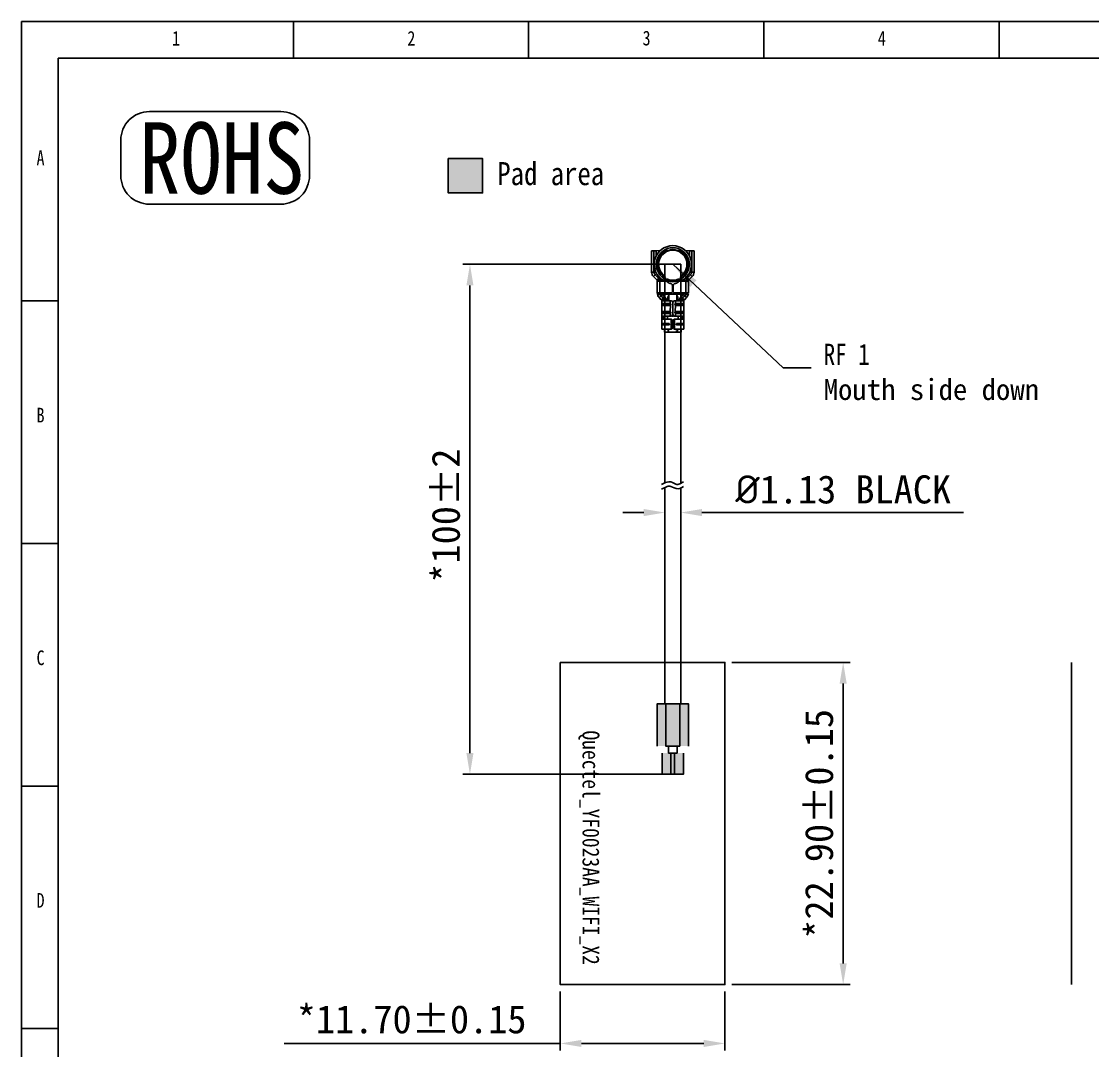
# Model space of a CAD drawing. Header units: millimetres. Extents: x 640 to 795, y 13 to 123.
# Drawn here: x 639.9 to 716.1, y 49.9 to 123 of the extents above; entities that cross this region are included whole.
import ezdxf

# ---------------------------------------------------------------- set-up
doc = ezdxf.new("R2010")
doc.units = ezdxf.units.MM
doc.header["$LTSCALE"] = 16.335
doc.header["$PDMODE"] = 3
doc.header["$PDSIZE"] = 8
doc.layers.get('0').update_dxf_attribs({"linetype": 'CONTINUOUS'})
doc.layers.get('Defpoints').update_dxf_attribs({"linetype": 'CONTINUOUS'})
for name, color, linetype in [('03 标注', 3, 'CONTINUOUS'), ('07 图框', 15, 'CONTINUOUS'), ('BottomLayer', 7, 'CONTINUOUS')]:
    doc.layers.add(name, color=color, linetype=linetype)
doc.styles.add('ST1', font='', dxfattribs={"width": 0.8})
doc.styles.get("Standard").update_dxf_attribs({"font": 'txt', "width": 0.85})
doc.styles.add('宋体', font='')
doc.styles.get('ST1').set_extended_font_data('SimSun')
doc.styles.get('宋体').set_extended_font_data('SimSun')
doc.dimstyles.new('DIMSTYLE_6', dxfattribs={"dimtxt": 2, "dimasz": 1.5, "dimexe": 0.5, "dimexo": 0.5, "dimtad": 1, "dimzin": 0, "dimdsep": 46, "dimtxsty": '宋体', "dimblk": '_FILLED', "dimcen": 0.09, "dimadec": 0, "dimazin": 0, "dimtp": 0.08, "dimtm": 0.08, "dimtfac": 1, "dimtofl": 0, "dimtmove": 0, "dimatfit": 3, "dimldrblk": '_FILLED', "dimfxl": 0, "dimtolj": 1, "dimtzin": 0, "dimarcsym": 0})
doc.dimstyles.new('ST-1', dxfattribs={"dimtxt": 2.5, "dimasz": 2, "dimexe": 1, "dimexo": 0.5, "dimgap": 1, "dimtad": 1, "dimzin": 1, "dimdsep": 46, "dimtxsty": 'ST1', "dimcen": 0.1, "dimclrd": 256, "dimclre": 256, "dimclrt": 256, "dimadec": 0, "dimazin": 0, "dimtp": 0.1, "dimtm": 0.1, "dimtfac": 1, "dimtmove": 0, "dimatfit": 3, "dimfxl": 0, "dimtolj": 1, "dimlwd": -1, "dimlwe": -1, "dimarcsym": 0})

# ---------------------------------------------------------------- blocks, each defined once
blk = doc.blocks.new('_FILLED')
at = {"color": 0, "linetype": 'ByBlock'}
blk.add_solid([(0, 0), (-1, 0.167), (-1, -0.167)], dxfattribs=at)
blk = doc.blocks.new('*D18')
at = {"color": 0, "lineweight": -2}
for p, q in [((678.224, 54.064), (678.224, 49.882)), ((689.924, 54.064), (689.924, 49.882)), ((678.224, 50.382), (658.592, 50.382)), ((688.424, 50.382), (679.724, 50.382))]:
    blk.add_line(p, q, dxfattribs=at)
at = {"layer": 'Defpoints', "color": 0}
for p in [(678.224, 54.564), (689.924, 54.564), (678.224, 50.382)]:
    blk.add_point(p, dxfattribs=at)
at = {"color": 0, "lineweight": -2, "xscale": 1.5, "yscale": 1.5, "zscale": 1.5, "rotation": 180}
blk.add_blockref('_FILLED', (678.224, 50.382), dxfattribs=at)
at = {"color": 0, "lineweight": -2, "xscale": 1.5, "yscale": 1.5, "zscale": 1.5}
blk.add_blockref('_FILLED', (689.924, 50.382), dxfattribs=at)
at = {"color": 0, "insert": (667.658, 52.085), "char_height": 2, "attachment_point": 5, "style": '宋体'}
blk.add_mtext('\\A1;*11.70±0.15', dxfattribs=at)
blk = doc.blocks.new('*D19')
at = {"color": 0, "lineweight": -2}
for p, q in [((690.424, 77.464), (698.833, 77.464)), ((698.333, 75.964), (698.333, 56.064)), ((690.424, 54.564), (698.833, 54.564))]:
    blk.add_line(p, q, dxfattribs=at)
at = {"layer": 'Defpoints', "color": 0}
for p in [(689.924, 77.464), (689.924, 54.564), (698.333, 54.564)]:
    blk.add_point(p, dxfattribs=at)
at = {"color": 0, "lineweight": -2, "xscale": 1.5, "yscale": 1.5, "zscale": 1.5}
for p, rotation in [((698.333, 77.464), 90), ((698.333, 54.564), 270)]:
    blk.add_blockref('_FILLED', p, dxfattribs=dict(at, rotation=rotation))
at = {"color": 0, "insert": (696.63, 65.988), "char_height": 2, "attachment_point": 5, "rotation": 90, "style": '宋体'}
blk.add_mtext('\\A1;*22.90±0.15', dxfattribs=at)
blk = doc.blocks.new('*D16')
at = {"color": 0, "lineweight": -2}
for p, q in [((685.724, 105.761), (671.302, 105.761)), ((671.802, 71.014), (671.802, 104.261)), ((685.724, 69.514), (671.302, 69.514))]:
    blk.add_line(p, q, dxfattribs=at)
at = {"layer": 'Defpoints', "color": 0}
for p in [(671.802, 105.761), (686.224, 105.761), (686.224, 69.514)]:
    blk.add_point(p, dxfattribs=at)
at = {"color": 0, "lineweight": -2, "xscale": 1.5, "yscale": 1.5, "zscale": 1.5}
for p, rotation in [((671.802, 105.761), 90), ((671.802, 69.514), 270)]:
    blk.add_blockref('_FILLED', p, dxfattribs=dict(at, rotation=rotation))
at = {"color": 0, "insert": (670.099, 87.897), "char_height": 2, "attachment_point": 5, "rotation": 90, "style": '宋体'}
blk.add_mtext('\\A1;*100%%P2', dxfattribs=at)
blk = doc.blocks.new('*D17')
at = {"color": 0, "lineweight": -2}
for p, q in [((685.659, 85.882), (685.659, 88.616)), ((686.789, 85.882), (686.789, 88.616)), ((684.159, 88.116), (682.659, 88.116)), ((688.289, 88.116), (706.885, 88.116))]:
    blk.add_line(p, q, dxfattribs=at)
at = {"layer": 'Defpoints', "color": 0}
for p in [(686.789, 88.116), (685.659, 85.382), (686.789, 85.382)]:
    blk.add_point(p, dxfattribs=at)
at = {"color": 0, "lineweight": -2, "xscale": 1.5, "yscale": 1.5, "zscale": 1.5}
blk.add_blockref('_FILLED', (685.659, 88.116), dxfattribs=at)
at = {"color": 0, "lineweight": -2, "xscale": 1.5, "yscale": 1.5, "zscale": 1.5, "rotation": 180}
blk.add_blockref('_FILLED', (686.789, 88.116), dxfattribs=at)
at = {"color": 0, "insert": (698.337, 89.747), "char_height": 2, "attachment_point": 5, "style": '宋体'}
blk.add_mtext('\\A1;{\\fISOCPEUR|b0|i0|c0|p34;%%C}1.13 BLACK', dxfattribs=at)

msp = doc.modelspace()

# ---------------------------------------------------------------- hatches: boundary and pattern name
h = msp.add_hatch(color=2)
h.paths.add_polyline_path([(685.104, 71.514), (687.344, 71.514), (687.344, 74.514), (685.104, 74.514)])
h.paths.add_polyline_path([(686.974, 69.514), (686.974, 71.014), (685.474, 71.014), (685.474, 69.514)])
at = {"layer": 'BottomLayer'}
h = msp.add_hatch(color=2, dxfattribs=at)
h.dxf.hatch_style = 1
h.paths.add_polyline_path([(672.702, 113.272), (670.263, 113.272), (670.263, 110.833), (672.702, 110.833)])

# ---------------------------------------------------------------- linework, layer by layer
at = {"linetype": 'Continuous'}
for p, q in [((684.712, 106.718), (685.029, 106.718)), ((684.712, 106.718), (684.712, 105.21)), ((684.885, 105.21), (684.885, 106.718)), ((685.309, 106.731), (685.029, 106.722)), ((685.029, 106.369), (685.029, 106.722)), ((687.42, 106.722), (687.125, 106.731)), ((687.42, 106.722), (687.42, 106.379)), ((687.42, 106.718), (687.736, 106.718)), ((687.564, 105.21), (687.564, 106.718)), ((687.736, 105.21), (687.736, 106.718)), ((685.029, 105.21), (684.712, 105.21)), ((684.847, 104.885), (685.071, 105.109)), ((687.377, 105.109), (687.601, 104.885)), ((687.736, 105.21), (687.42, 105.21)), ((685.082, 104.65), (684.847, 104.885)), ((684.969, 105.007), (685.204, 104.772)), ((685.082, 104.65), (685.272, 104.84)), ((685.116, 103.727), (685.116, 104.684)), ((685.116, 104.684), (685.264, 104.684)), ((685.116, 104.569), (685.692, 104.569)), ((685.303, 103.727), (685.303, 104.569)), ((685.388, 104.561), (685.388, 104.718)), ((685.388, 104.6), (685.561, 104.6)), ((685.561, 104.6), (685.561, 104.573)), ((685.562, 104.614), (685.701, 104.854)), ((685.576, 104.94), (685.576, 104.989)), ((685.576, 104.594), (685.831, 104.594)), ((685.72, 104.594), (685.72, 104.695)), ((685.72, 104.695), (685.85, 104.695)), ((686.598, 104.695), (686.728, 104.695)), ((686.617, 104.594), (686.872, 104.594)), ((686.728, 104.695), (686.728, 104.594)), ((686.887, 104.614), (686.748, 104.854)), ((686.757, 104.569), (687.333, 104.569)), ((686.872, 104.989), (686.872, 104.94)), ((686.888, 104.561), (686.888, 104.6)), ((686.888, 104.6), (687.061, 104.6)), ((687.061, 104.569), (687.061, 104.718)), ((687.146, 103.727), (687.146, 104.569)), ((687.184, 104.684), (687.333, 104.684)), ((687.211, 104.806), (687.231, 104.786)), ((687.245, 104.772), (687.479, 105.007)), ((687.367, 104.65), (687.245, 104.772)), ((687.333, 104.684), (687.333, 104.602)), ((687.333, 103.727), (687.333, 104.569)), ((687.367, 104.65), (687.601, 104.885)), ((686.095, 103.727), (685.116, 103.727)), ((685.13, 103.612), (685.288, 103.612)), ((685.288, 103.727), (685.288, 103.612)), ((685.386, 103.537), (685.474, 103.625)), ((685.388, 103.727), (685.388, 103.652)), ((685.561, 103.652), (685.388, 103.652)), ((685.474, 103.625), (685.63, 103.47)), ((685.561, 103.727), (685.561, 103.652)), ((685.576, 103.727), (685.576, 103.644)), ((685.576, 103.644), (686.872, 103.644)), ((685.648, 103.727), (685.648, 103.644)), ((685.936, 103.165), (685.936, 103.635)), ((686.21, 104.256), (686.21, 103.842)), ((686.239, 103.842), (686.239, 104.256)), ((687.333, 103.727), (686.354, 103.727)), ((686.512, 103.165), (686.512, 103.635)), ((686.8, 103.727), (686.8, 103.644)), ((686.819, 103.47), (686.974, 103.625)), ((686.872, 103.644), (686.872, 103.727)), ((686.888, 103.727), (686.888, 103.652)), ((686.888, 103.652), (687.061, 103.652)), ((686.974, 103.625), (687.057, 103.543)), ((687.061, 103.652), (687.061, 103.727)), ((687.318, 103.612), (687.136, 103.612)), ((685.25, 103.401), (685.373, 103.524)), ((685.406, 103.246), (685.25, 103.401)), ((685.528, 103.368), (685.373, 103.524)), ((685.396, 103.237), (685.603, 103.237)), ((685.406, 103.246), (685.528, 103.368)), ((685.44, 101.16), (685.44, 103.165)), ((685.44, 103.165), (686.102, 103.165)), ((685.499, 102.927), (685.499, 102.898)), ((685.499, 102.898), (686.072, 102.898)), ((686.009, 102.985), (685.534, 102.985)), ((685.534, 102.841), (686.009, 102.841)), ((685.542, 103.382), (685.63, 103.47)), ((685.582, 102.927), (685.582, 102.898)), ((686.012, 102.927), (685.582, 102.927)), ((685.879, 103.421), (685.879, 103.165)), ((685.879, 103.421), (685.936, 103.421)), ((686.012, 102.898), (686.012, 102.927)), ((686.044, 103.165), (686.044, 102.977)), ((686.044, 102.898), (686.044, 102.927)), ((686.044, 102.927), (686.073, 102.927)), ((686.05, 102.846), (686.044, 102.401)), ((686.073, 102.898), (686.073, 102.927)), ((686.217, 103.049), (686.217, 102.2)), ((686.232, 103.049), (686.232, 102.2)), ((686.347, 103.165), (687.007, 103.165)), ((686.376, 102.927), (686.376, 102.898)), ((686.376, 102.927), (686.404, 102.927)), ((686.404, 102.898), (686.376, 102.898)), ((686.404, 102.848), (686.399, 102.403)), ((686.404, 103.165), (686.404, 102.977)), ((686.404, 102.927), (686.404, 102.898)), ((686.437, 102.927), (686.437, 102.898)), ((686.437, 102.927), (686.95, 102.927)), ((686.437, 102.898), (686.95, 102.898)), ((686.915, 102.985), (686.44, 102.985)), ((686.915, 102.841), (686.44, 102.841)), ((686.512, 103.421), (686.57, 103.421)), ((686.57, 103.165), (686.57, 103.421)), ((687.052, 103.237), (686.819, 103.47)), ((687.052, 103.237), (686.845, 103.237)), ((686.866, 102.898), (686.866, 102.927)), ((687.076, 103.524), (686.921, 103.368)), ((686.95, 102.898), (686.95, 102.927)), ((687.009, 101.16), (687.009, 103.165)), ((687.198, 103.401), (687.043, 103.246)), ((687.076, 103.524), (687.198, 103.401)), ((685.441, 102.085), (686.102, 102.085)), ((685.499, 102.351), (685.499, 102.322)), ((686.012, 102.351), (685.499, 102.351)), ((686.009, 102.409), (685.534, 102.409)), ((685.534, 102.265), (686.009, 102.265)), ((685.582, 102.351), (685.582, 102.322)), ((685.582, 102.322), (686.072, 102.322)), ((685.612, 102.085), (685.612, 101.85)), ((685.641, 101.851), (685.641, 102.081)), ((685.849, 102.081), (685.849, 101.851)), ((686.012, 102.322), (686.012, 102.351)), ((686.044, 102.322), (686.044, 102.351)), ((686.044, 102.351), (686.073, 102.351)), ((686.05, 102.277), (686.044, 102.085)), ((686.073, 102.322), (686.073, 102.351)), ((686.176, 102.081), (686.273, 102.081)), ((686.347, 102.085), (687.009, 102.085)), ((686.376, 102.351), (686.376, 102.312)), ((686.377, 102.351), (686.95, 102.351)), ((686.398, 102.322), (686.38, 102.322)), ((686.404, 102.351), (686.398, 102.322)), ((686.404, 102.272), (686.404, 102.085)), ((686.437, 102.351), (686.437, 102.322)), ((686.437, 102.322), (686.95, 102.322)), ((686.915, 102.409), (686.44, 102.409)), ((686.44, 102.265), (686.915, 102.265)), ((686.6, 101.851), (686.6, 102.081)), ((686.808, 101.85), (686.808, 102.081)), ((686.836, 101.85), (686.836, 102.085)), ((686.866, 102.322), (686.866, 102.351)), ((686.95, 102.322), (686.95, 102.351)), ((685.439, 101.851), (686.102, 101.851)), ((685.612, 101.968), (685.44, 101.968)), ((685.91, 101.563), (685.519, 101.563)), ((685.519, 101.448), (685.91, 101.448)), ((685.924, 101.52), (685.557, 101.52)), ((685.557, 101.491), (685.924, 101.491)), ((686.116, 101.85), (686.116, 101.161)), ((686.217, 101.275), (686.217, 101.736)), ((686.232, 101.736), (686.232, 101.275)), ((686.332, 101.161), (686.332, 101.85)), ((686.347, 101.851), (687.008, 101.851)), ((686.892, 101.52), (686.525, 101.52)), ((686.525, 101.491), (686.892, 101.491)), ((686.93, 101.563), (686.538, 101.563)), ((686.538, 101.448), (686.93, 101.448)), ((686.836, 101.968), (687.009, 101.968)), ((686.102, 101.16), (685.441, 101.16)), ((685.641, 100.929), (685.641, 101.16)), ((685.648, 100.929), (685.641, 100.929)), ((685.9, 101.016), (685.9, 101.16)), ((685.967, 101.016), (685.9, 101.016)), ((687.009, 101.16), (686.347, 101.16)), ((686.548, 101.016), (686.447, 101.016)), ((686.548, 101.016), (686.548, 101.16)), ((686.808, 100.929), (686.8, 100.929)), ((686.808, 100.929), (686.808, 101.16))]:
    msp.add_line(p, q, dxfattribs=at)
for p, q in [((686.789, 105.761), (685.659, 105.761)), ((685.659, 105.761), (685.659, 100.929)), ((686.789, 100.929), (686.789, 105.761)), ((685.648, 100.929), (686.8, 100.929)), ((685.659, 100.929), (685.659, 90.225)), ((686.789, 100.929), (685.659, 100.929)), ((686.789, 90.192), (686.789, 100.929)), ((685.424, 90.111), (685.695, 90.242)), ((685.424, 89.778), (685.825, 89.972)), ((685.659, 89.891), (685.659, 74.514)), ((686.081, 89.974), (686.317, 89.866)), ((686.206, 90.247), (686.442, 90.138)), ((686.716, 90.15), (686.993, 90.308)), ((686.789, 74.514), (686.789, 89.854)), ((686.864, 89.89), (686.993, 89.963))]:
    msp.add_line(p, q)
at = {"color": 4}
msp.add_line((714.57, 77.464), (714.57, 54.564), dxfattribs=at)
at = {"color": 3}
msp.add_lwpolyline([(649.014, 116.619), (658.363, 116.619, -0.414214), (660.395, 114.587), (660.395, 112.068, -0.414214), (658.363, 110.036), (649.014, 110.036, -0.414214), (646.983, 112.068), (646.983, 114.587, -0.414214)], format="xyb", close=True, dxfattribs=at)
at = {"color": 4}
msp.add_lwpolyline([(678.224, 77.464), (689.924, 77.464), (689.924, 54.564), (678.224, 54.564)], close=True, dxfattribs=at)
for points in [[(687.344, 71.514), (687.344, 74.514), (685.104, 74.514), (685.104, 71.514)], [(686.974, 71.014), (686.974, 69.514), (685.474, 69.514), (685.474, 71.014)], [(685.924, 71.514), (685.924, 71.014), (686.524, 71.014), (686.524, 71.514)], [(686.094, 71.014), (686.094, 69.514), (686.354, 69.514), (686.354, 71.014)]]:
    msp.add_lwpolyline(points)
msp.add_lwpolyline([(686.724, 71.514), (685.724, 71.514), (685.724, 74.514), (686.724, 74.514)], close=True)
at = {"linetype": 'Continuous'}
for centre, radius, start, end in [((686.224, 105.761), 1.325, 300, 240), ((686.224, 105.761), 1.181, 300, 240), ((686.224, 105.761), 1.046, 300, 240), ((686.224, 105.761), 1.008, 310.0052, 229.9948), ((685.173, 105.21), 0.461, 180, 225), ((685.173, 105.21), 0.288, 180, 225), ((687.276, 105.21), 0.288, 315, 0), ((687.276, 105.21), 0.461, 315, 0), ((685, 104.569), 0.115, 15.01004, 45), ((685, 104.569), 0.288, 0.5232, 45), ((685.692, 104.353), 0.216, 49.51945, 90), ((686.224, 105.631), 1.109, 249.23873, 290.76131), ((686.29, 105.054), 0.706, 229.51945, 256.20658), ((686.224, 105.631), 1.008, 248.21321, 291.78679), ((686.095, 104.256), 0.115, 0, 76.20658), ((686.354, 104.256), 0.115, 103.79342, 180), ((686.158, 105.054), 0.706, 283.79342, 310.48055), ((686.757, 104.353), 0.216, 90, 130.48055), ((687.448, 104.569), 0.288, 135, 172.53963), ((687.448, 104.569), 0.115, 135, 180), ((685.576, 103.727), 0.461, 180, 225), ((685.576, 103.727), 0.288, 185.06202, 225), ((686.095, 103.842), 0.115, 270, 0), ((686.354, 103.842), 0.115, 180, 270), ((686.872, 103.727), 0.288, 315, 352.46027), ((686.872, 103.727), 0.461, 315, 355.03468), ((685.324, 103.165), 0.115, 0, 38.68219), ((685.324, 103.165), 0.288, 7.55298, 45), ((685.324, 103.165), 0.432, 5.06202, 45), ((686.008, 103.421), 0.13, 132.12343, 180), ((686.016, 102.927), 0.0576, 0, 59.99984), ((686.102, 103.049), 0.115, 0, 90), ((686.347, 103.049), 0.115, 90, 180), ((686.433, 102.927), 0.0576, 120, 180), ((686.433, 102.898), 0.0576, 180, 239.99985), ((686.44, 103.421), 0.13, 0, 48.16809), ((687.124, 103.165), 0.432, 135, 180), ((687.124, 103.165), 0.288, 135, 172.53521), ((687.124, 103.165), 0.115, 141.31781, 165.89549), ((686.016, 102.351), 0.0576, 0, 59.99984), ((686.102, 102.2), 0.115, 270, 0), ((686.347, 102.2), 0.115, 180, 270), ((686.433, 102.322), 0.0576, 184.13152, 239.99946), ((686.102, 101.275), 0.115, 270, 0), ((686.102, 101.736), 0.115, 0, 82.81924), ((686.347, 101.736), 0.115, 90, 180), ((686.347, 101.275), 0.115, 180, 262.81924)]:
    msp.add_arc(centre, radius, start, end, dxfattribs=at)
for centre, radius, start, end in [((685.956, 89.701), 0.6, 65.36368, 115.78639), ((685.956, 89.701), 0.3, 65.36368, 115.78639), ((686.567, 90.411), 0.6, 245.36368, 299.67766), ((686.567, 90.411), 0.3, 245.36368, 299.67766)]:
    msp.add_arc(centre, radius, start, end)
for points in [[(685.453, 106.51), (685.489, 106.548), (685.528, 106.583), (685.569, 106.614)], [(685.569, 106.614), (685.59, 106.63), (685.611, 106.645), (685.633, 106.66)], [(685.633, 106.66), (685.655, 106.674), (685.677, 106.687), (685.7, 106.7)], [(685.7, 106.7), (685.723, 106.713), (685.746, 106.725), (685.77, 106.736)], [(685.77, 106.736), (685.793, 106.747), (685.817, 106.757), (685.842, 106.766)], [(686.816, 106.659), (686.838, 106.644), (686.86, 106.629), (686.88, 106.613)], [(685.156, 105.886), (685.159, 105.912), (685.163, 105.938), (685.168, 105.964)], [(685.237, 106.187), (685.247, 106.211), (685.258, 106.235), (685.27, 106.258)], [(685.27, 106.258), (685.282, 106.281), (685.295, 106.304), (685.309, 106.326)], [(687.241, 106.113), (687.249, 106.088), (687.257, 106.063), (687.264, 106.038)], [(687.264, 106.038), (687.277, 105.988), (687.287, 105.936), (687.293, 105.885)], [(687.293, 105.885), (687.296, 105.859), (687.298, 105.833), (687.299, 105.807)], [(685.3, 105.21), (685.287, 105.233), (685.274, 105.256), (685.262, 105.279)], [(685.343, 105.144), (685.328, 105.166), (685.313, 105.188), (685.3, 105.21)], [(685.39, 105.082), (685.373, 105.102), (685.357, 105.123), (685.343, 105.144)], [(685.471, 104.992), (685.442, 105.021), (685.415, 105.051), (685.39, 105.082)], [(687.218, 105.349), (687.198, 105.301), (687.175, 105.254), (687.148, 105.209)], [(687.267, 105.497), (687.255, 105.446), (687.238, 105.397), (687.218, 105.349)], [(685.497, 104.968), (685.488, 104.976), (685.48, 104.984), (685.471, 104.992)], [(685.62, 104.871), (685.577, 104.9), (685.536, 104.933), (685.497, 104.968)], [(685.686, 104.829), (685.664, 104.842), (685.642, 104.856), (685.62, 104.871)], [(685.846, 104.673), (685.847, 104.68), (685.849, 104.688), (685.85, 104.695)], [(686.603, 104.673), (686.601, 104.68), (686.6, 104.688), (686.598, 104.695)], [(686.803, 104.853), (686.79, 104.845), (686.776, 104.837), (686.762, 104.829)], [(686.829, 104.87), (686.82, 104.865), (686.812, 104.859), (686.803, 104.853)], [(686.892, 104.917), (686.871, 104.9), (686.85, 104.885), (686.829, 104.87)]]:
    msp.add_open_spline(points, degree=3, dxfattribs=at)
for points, knots in [([(686.608, 106.766), (686.632, 106.756), (686.704, 106.726), (686.773, 106.687), (686.816, 106.659)], [0, 0, 0, 0, 0.0543921, 0.1630552, 0.1630552, 0.1630552, 0.1630552]), ([(686.88, 106.613), (686.942, 106.566), (687.018, 106.493), (687.082, 106.411), (687.097, 106.389)], [0, 0, 0, 0, 0.1626751, 0.2169764, 0.2169764, 0.2169764, 0.2169764]), ([(685.165, 105.575), (685.151, 105.652), (685.144, 105.757), (685.153, 105.861), (685.156, 105.886)], [0, 0, 0, 0, 0.1625646, 0.2168338, 0.2168338, 0.2168338, 0.2168338]), ([(685.168, 105.964), (685.173, 105.989), (685.19, 106.065), (685.216, 106.14), (685.237, 106.187)], [0, 0, 0, 0, 0.0542596, 0.1626983, 0.1626983, 0.1626983, 0.1626983]), ([(685.309, 106.326), (685.336, 106.37), (685.382, 106.434), (685.435, 106.492), (685.453, 106.51)], [0, 0, 0, 0, 0.1084416, 0.1627016, 0.1627016, 0.1627016, 0.1627016]), ([(687.097, 106.389), (687.128, 106.347), (687.182, 106.258), (687.224, 106.162), (687.241, 106.113)], [0, 0, 0, 0, 0.1085056, 0.2169827, 0.2169827, 0.2169827, 0.2169827]), ([(685.262, 105.279), (685.251, 105.302), (685.208, 105.397), (685.178, 105.498), (685.165, 105.575)], [0, 0, 0, 0, 0.0543374, 0.2169847, 0.2169847, 0.2169847, 0.2169847]), ([(687.058, 105.081), (687.026, 105.041), (686.972, 104.984), (686.912, 104.933), (686.892, 104.917)], [0, 0, 0, 0, 0.1085444, 0.1628709, 0.1628709, 0.1628709, 0.1628709]), ([(687.148, 105.209), (687.135, 105.187), (687.106, 105.143), (687.075, 105.101), (687.058, 105.081)], [0, 0, 0, 0, 0.0542849, 0.1085785, 0.1085785, 0.1085785, 0.1085785]), ([(687.299, 105.807), (687.302, 105.729), (687.296, 105.624), (687.274, 105.522), (687.267, 105.497)], [0, 0, 0, 0, 0.1624896, 0.2167482, 0.2167482, 0.2167482, 0.2167482]), ([(685.831, 104.594), (685.833, 104.605), (685.836, 104.62), (685.839, 104.635), (685.84, 104.639)], [0, 0, 0, 0, 0.02373445, 0.03164732, 0.03164732, 0.03164732, 0.03164732]), ([(685.84, 104.639), (685.841, 104.647), (685.843, 104.658), (685.845, 104.669), (685.846, 104.673)], [0, 0, 0, 0, 0.01582786, 0.02374286, 0.02374286, 0.02374286, 0.02374286]), ([(686.609, 104.639), (686.608, 104.647), (686.606, 104.658), (686.603, 104.669), (686.603, 104.673)], [0, 0, 0, 0, 0.01580962, 0.02368807, 0.02368807, 0.02368807, 0.02368807]), ([(686.617, 104.594), (686.615, 104.606), (686.613, 104.621), (686.61, 104.636), (686.609, 104.639)], [0, 0, 0, 0, 0.02389892, 0.03183008, 0.03183008, 0.03183008, 0.03183008]), ([(685.454, 103.652), (685.456, 103.647), (685.463, 103.638), (685.47, 103.629), (685.474, 103.625)], [0, 0, 0, 0, 0.01168304, 0.02356237, 0.02356237, 0.02356237, 0.02356237]), ([(686.974, 103.625), (686.978, 103.629), (686.986, 103.638), (686.992, 103.647), (686.995, 103.652)], [0, 0, 0, 0, 0.01187933, 0.02356237, 0.02356237, 0.02356237, 0.02356237]), ([(685.499, 102.927), (685.499, 102.931), (685.499, 102.938), (685.501, 102.95), (685.504, 102.96), (685.509, 102.97), (685.516, 102.978), (685.524, 102.983), (685.53, 102.985), (685.534, 102.985)], [0, 0, 0, 0, 0.00794639, 0.01584159, 0.02358509, 0.0310536, 0.03813576, 0.04477377, 0.05137425, 0.05137425, 0.05137425, 0.05137425]), ([(685.582, 102.927), (685.576, 102.927), (685.562, 102.927), (685.541, 102.927), (685.52, 102.927), (685.506, 102.927), (685.499, 102.927)], [0, 0, 0, 0, 0.01276377, 0.02848389, 0.04421769, 0.05785181, 0.05785181, 0.05785181, 0.05785181]), ([(685.499, 102.898), (685.499, 102.894), (685.499, 102.887), (685.501, 102.876), (685.504, 102.865), (685.509, 102.855), (685.516, 102.847), (685.524, 102.842), (685.531, 102.841), (685.534, 102.841)], [0, 0, 0, 0, 0.00791606, 0.01581417, 0.02357506, 0.03106301, 0.03816048, 0.04480242, 0.05137141, 0.05137141, 0.05137141, 0.05137141]), ([(685.582, 102.927), (685.582, 102.934), (685.58, 102.949), (685.569, 102.969), (685.553, 102.982), (685.54, 102.985), (685.534, 102.985)], [0, 0, 0, 0, 0.01548039, 0.03108069, 0.0452629, 0.05768662, 0.05768662, 0.05768662, 0.05768662]), ([(685.582, 102.898), (685.582, 102.891), (685.58, 102.876), (685.569, 102.857), (685.553, 102.844), (685.54, 102.84), (685.534, 102.841)], [0, 0, 0, 0, 0.01552128, 0.03042033, 0.04439376, 0.0576794, 0.0576794, 0.0576794, 0.0576794]), ([(686.044, 102.977), (686.041, 102.979), (686.033, 102.981), (686.021, 102.984), (686.013, 102.985), (686.009, 102.985)], [0, 0, 0, 0, 0.00822999, 0.01687045, 0.02556914, 0.02556914, 0.02556914, 0.02556914]), ([(686.012, 102.927), (686.012, 102.934), (686.012, 102.948), (686.011, 102.964), (686.011, 102.974), (686.01, 102.979), (686.01, 102.983), (686.009, 102.984), (686.009, 102.985)], [0, 0, 0, 0, 0.01530839, 0.02829544, 0.03328132, 0.03700258, 0.03931898, 0.04021699, 0.04021699, 0.04021699, 0.04021699]), ([(686.009, 102.841), (686.014, 102.841), (686.009, 102.861), (686.012, 102.876), (686.012, 102.891), (686.012, 102.898)], [0, 0, 0, 0, 0.01181969, 0.0248403, 0.04012697, 0.04012697, 0.04012697, 0.04012697]), ([(686.009, 102.841), (686.013, 102.841), (686.021, 102.841), (686.033, 102.844), (686.041, 102.847), (686.044, 102.848)], [0, 0, 0, 0, 0.00872986, 0.01732449, 0.02556923, 0.02556923, 0.02556923, 0.02556923]), ([(686.012, 102.927), (686.016, 102.927), (686.023, 102.927), (686.034, 102.927), (686.041, 102.927), (686.044, 102.927)], [0, 0, 0, 0, 0.00814645, 0.01575782, 0.02246072, 0.02246072, 0.02246072, 0.02246072]), ([(686.044, 102.927), (686.044, 102.933), (686.045, 102.946), (686.042, 102.96), (686.049, 102.974), (686.044, 102.977)], [0, 0, 0, 0, 0.01333678, 0.02435414, 0.03464098, 0.03464098, 0.03464098, 0.03464098]), ([(686.044, 102.898), (686.044, 102.892), (686.044, 102.882), (686.045, 102.865), (686.043, 102.858), (686.045, 102.847), (686.044, 102.848)], [0, 0, 0, 0, 0.01240184, 0.02306935, 0.03071192, 0.03484237, 0.03484237, 0.03484237, 0.03484237]), ([(686.05, 102.846), (686.058, 102.851), (686.063, 102.866), (686.072, 102.883), (686.073, 102.893), (686.073, 102.898)], [0, 0, 0, 0, 0.01886915, 0.0294908, 0.0400978, 0.0400978, 0.0400978, 0.0400978]), ([(686.404, 102.927), (686.404, 102.933), (686.404, 102.945), (686.407, 102.96), (686.4, 102.974), (686.404, 102.977)], [0, 0, 0, 0, 0.01296478, 0.02438215, 0.03464087, 0.03464087, 0.03464087, 0.03464087]), ([(686.404, 102.848), (686.4, 102.851), (686.406, 102.864), (686.404, 102.879), (686.404, 102.892), (686.404, 102.898)], [0, 0, 0, 0, 0.00995786, 0.02083274, 0.034641, 0.034641, 0.034641, 0.034641]), ([(686.44, 102.985), (686.436, 102.985), (686.428, 102.984), (686.416, 102.981), (686.408, 102.979), (686.404, 102.977)], [0, 0, 0, 0, 0.00867974, 0.01730411, 0.02556946, 0.02556946, 0.02556946, 0.02556946]), ([(686.437, 102.927), (686.433, 102.927), (686.426, 102.927), (686.415, 102.927), (686.408, 102.927), (686.404, 102.927)], [0, 0, 0, 0, 0.00779729, 0.01539631, 0.02245938, 0.02245938, 0.02245938, 0.02245938]), ([(686.437, 102.898), (686.433, 102.898), (686.425, 102.898), (686.414, 102.898), (686.408, 102.898), (686.404, 102.898)], [0, 0, 0, 0, 0.00814642, 0.01575779, 0.02246066, 0.02246066, 0.02246066, 0.02246066]), ([(686.404, 102.848), (686.408, 102.847), (686.416, 102.844), (686.428, 102.841), (686.436, 102.841), (686.44, 102.841)], [0, 0, 0, 0, 0.00822999, 0.01687044, 0.02556913, 0.02556913, 0.02556913, 0.02556913]), ([(686.44, 102.985), (686.434, 102.985), (686.44, 102.964), (686.436, 102.949), (686.437, 102.934), (686.437, 102.927)], [0, 0, 0, 0, 0.01185936, 0.02482531, 0.04012881, 0.04012881, 0.04012881, 0.04012881]), ([(686.437, 102.898), (686.437, 102.891), (686.437, 102.877), (686.437, 102.861), (686.438, 102.851), (686.439, 102.846), (686.439, 102.842), (686.44, 102.841), (686.44, 102.841)], [0, 0, 0, 0, 0.01530839, 0.02829544, 0.03328132, 0.03700258, 0.03931898, 0.04021699, 0.04021699, 0.04021699, 0.04021699]), ([(686.866, 102.927), (686.866, 102.934), (686.869, 102.949), (686.879, 102.968), (686.895, 102.981), (686.909, 102.985), (686.915, 102.985)], [0, 0, 0, 0, 0.01552128, 0.03042033, 0.04439376, 0.0576794, 0.0576794, 0.0576794, 0.0576794]), ([(686.866, 102.898), (686.866, 102.891), (686.869, 102.877), (686.879, 102.858), (686.895, 102.844), (686.908, 102.841), (686.915, 102.841)], [0, 0, 0, 0, 0.0149479, 0.02974898, 0.04388327, 0.05767318, 0.05767318, 0.05767318, 0.05767318]), ([(686.95, 102.927), (686.95, 102.931), (686.949, 102.938), (686.947, 102.95), (686.944, 102.96), (686.939, 102.97), (686.933, 102.978), (686.925, 102.983), (686.918, 102.985), (686.915, 102.985)], [0, 0, 0, 0, 0.00791606, 0.01581417, 0.02357506, 0.03106301, 0.03816048, 0.04480242, 0.05137141, 0.05137141, 0.05137141, 0.05137141]), ([(686.915, 102.841), (686.92, 102.841), (686.931, 102.845), (686.942, 102.859), (686.948, 102.878), (686.95, 102.891), (686.95, 102.898)], [0, 0, 0, 0, 0.01088843, 0.02305611, 0.03690088, 0.05111268, 0.05111268, 0.05111268, 0.05111268]), ([(685.534, 102.409), (685.528, 102.409), (685.517, 102.405), (685.506, 102.39), (685.5, 102.371), (685.499, 102.358), (685.499, 102.351)], [0, 0, 0, 0, 0.01088843, 0.02305611, 0.03690088, 0.05111267, 0.05111267, 0.05111267, 0.05111267]), ([(685.582, 102.322), (685.576, 102.323), (685.562, 102.322), (685.541, 102.322), (685.52, 102.322), (685.506, 102.322), (685.499, 102.322)], [0, 0, 0, 0, 0.01283351, 0.02847136, 0.04412548, 0.05785389, 0.05785389, 0.05785389, 0.05785389]), ([(685.499, 102.322), (685.499, 102.318), (685.499, 102.311), (685.501, 102.3), (685.504, 102.289), (685.509, 102.279), (685.516, 102.271), (685.524, 102.266), (685.53, 102.265), (685.534, 102.265)], [0, 0, 0, 0, 0.00794863, 0.01584446, 0.02358465, 0.03105219, 0.03813455, 0.04477359, 0.05137411, 0.05137411, 0.05137411, 0.05137411]), ([(685.582, 102.351), (685.582, 102.358), (685.58, 102.373), (685.57, 102.392), (685.554, 102.405), (685.54, 102.409), (685.534, 102.409)], [0, 0, 0, 0, 0.01520759, 0.03000822, 0.04402633, 0.05767529, 0.05767529, 0.05767529, 0.05767529]), ([(685.582, 102.322), (685.582, 102.315), (685.58, 102.3), (685.57, 102.281), (685.554, 102.268), (685.54, 102.265), (685.534, 102.265)], [0, 0, 0, 0, 0.01523933, 0.03011249, 0.04414546, 0.05768379, 0.05768379, 0.05768379, 0.05768379]), ([(686.044, 102.401), (686.041, 102.403), (686.033, 102.405), (686.021, 102.408), (686.013, 102.409), (686.009, 102.409)], [0, 0, 0, 0, 0.00822999, 0.01687045, 0.02556914, 0.02556914, 0.02556914, 0.02556914]), ([(686.012, 102.351), (686.012, 102.358), (686.012, 102.372), (686.011, 102.388), (686.011, 102.398), (686.01, 102.403), (686.01, 102.407), (686.009, 102.408), (686.009, 102.409)], [0, 0, 0, 0, 0.01530839, 0.02829544, 0.03328132, 0.03700258, 0.03931898, 0.04021699, 0.04021699, 0.04021699, 0.04021699]), ([(686.009, 102.265), (686.014, 102.265), (686.009, 102.285), (686.012, 102.3), (686.012, 102.315), (686.012, 102.322)], [0, 0, 0, 0, 0.01181969, 0.0248403, 0.04012697, 0.04012697, 0.04012697, 0.04012697]), ([(686.009, 102.265), (686.013, 102.265), (686.021, 102.265), (686.033, 102.268), (686.041, 102.271), (686.044, 102.272)], [0, 0, 0, 0, 0.00872986, 0.01732449, 0.02556922, 0.02556922, 0.02556922, 0.02556922]), ([(686.012, 102.351), (686.016, 102.351), (686.023, 102.351), (686.034, 102.351), (686.041, 102.351), (686.044, 102.351)], [0, 0, 0, 0, 0.00814645, 0.01575782, 0.02246072, 0.02246072, 0.02246072, 0.02246072]), ([(686.044, 102.351), (686.044, 102.357), (686.045, 102.369), (686.042, 102.384), (686.049, 102.398), (686.044, 102.401)], [0, 0, 0, 0, 0.01321804, 0.02425337, 0.03464098, 0.03464098, 0.03464098, 0.03464098]), ([(686.044, 102.322), (686.044, 102.316), (686.044, 102.306), (686.045, 102.289), (686.043, 102.282), (686.045, 102.271), (686.044, 102.272)], [0, 0, 0, 0, 0.01246108, 0.02312101, 0.03072222, 0.03483289, 0.03483289, 0.03483289, 0.03483289]), ([(686.05, 102.277), (686.056, 102.28), (686.065, 102.291), (686.072, 102.307), (686.073, 102.317), (686.073, 102.322)], [0, 0, 0, 0, 0.01547408, 0.02609573, 0.03670273, 0.03670273, 0.03670273, 0.03670273]), ([(686.399, 102.403), (686.391, 102.398), (686.385, 102.383), (686.377, 102.366), (686.376, 102.356), (686.376, 102.351)], [0, 0, 0, 0, 0.0188385, 0.02946016, 0.04006716, 0.04006716, 0.04006716, 0.04006716]), ([(686.404, 102.272), (686.4, 102.275), (686.392, 102.281), (686.382, 102.294), (686.376, 102.305), (686.376, 102.312)], [0, 0, 0, 0, 0.01033794, 0.02067786, 0.03473359, 0.03473359, 0.03473359, 0.03473359]), ([(686.404, 102.272), (686.404, 102.277), (686.404, 102.288), (686.405, 102.305), (686.401, 102.316), (686.398, 102.322)], [0, 0, 0, 0, 0.0102715, 0.02151885, 0.0351381, 0.0351381, 0.0351381, 0.0351381]), ([(686.404, 102.351), (686.404, 102.357), (686.404, 102.368), (686.404, 102.384), (686.405, 102.391), (686.403, 102.402), (686.405, 102.401)], [0, 0, 0, 0, 0.01246093, 0.02312078, 0.03072201, 0.03483291, 0.03483291, 0.03483291, 0.03483291]), ([(686.44, 102.409), (686.436, 102.409), (686.428, 102.408), (686.416, 102.405), (686.408, 102.402), (686.404, 102.401)], [0, 0, 0, 0, 0.00872986, 0.01732449, 0.02556923, 0.02556923, 0.02556923, 0.02556923]), ([(686.437, 102.322), (686.433, 102.322), (686.426, 102.322), (686.415, 102.322), (686.408, 102.322), (686.404, 102.322)], [0, 0, 0, 0, 0.00781353, 0.01541281, 0.02246044, 0.02246044, 0.02246044, 0.02246044]), ([(686.404, 102.272), (686.408, 102.271), (686.416, 102.268), (686.428, 102.265), (686.436, 102.265), (686.44, 102.265)], [0, 0, 0, 0, 0.00826557, 0.01688993, 0.02556949, 0.02556949, 0.02556949, 0.02556949]), ([(686.44, 102.409), (686.434, 102.409), (686.44, 102.388), (686.436, 102.373), (686.437, 102.358), (686.437, 102.351)], [0, 0, 0, 0, 0.01181969, 0.0248403, 0.04012697, 0.04012697, 0.04012697, 0.04012697]), ([(686.437, 102.322), (686.437, 102.315), (686.436, 102.3), (686.44, 102.285), (686.434, 102.265), (686.44, 102.265)], [0, 0, 0, 0, 0.01509697, 0.0280382, 0.04012714, 0.04012714, 0.04012714, 0.04012714]), ([(686.866, 102.351), (686.866, 102.358), (686.869, 102.373), (686.879, 102.392), (686.895, 102.405), (686.909, 102.409), (686.915, 102.409)], [0, 0, 0, 0, 0.01552128, 0.03042033, 0.04439376, 0.0576794, 0.0576794, 0.0576794, 0.0576794]), ([(686.866, 102.322), (686.866, 102.315), (686.869, 102.3), (686.879, 102.281), (686.895, 102.268), (686.908, 102.265), (686.915, 102.265)], [0, 0, 0, 0, 0.01520759, 0.03000822, 0.04402633, 0.05767529, 0.05767529, 0.05767529, 0.05767529]), ([(686.95, 102.351), (686.95, 102.355), (686.949, 102.362), (686.947, 102.374), (686.944, 102.384), (686.939, 102.394), (686.933, 102.402), (686.925, 102.407), (686.918, 102.409), (686.915, 102.409)], [0, 0, 0, 0, 0.00791606, 0.01581417, 0.02357506, 0.03106301, 0.03816048, 0.04480242, 0.05137141, 0.05137141, 0.05137141, 0.05137141]), ([(686.915, 102.265), (686.92, 102.265), (686.931, 102.269), (686.942, 102.283), (686.948, 102.302), (686.95, 102.315), (686.95, 102.322)], [0, 0, 0, 0, 0.01088843, 0.02305611, 0.03690088, 0.05111268, 0.05111268, 0.05111268, 0.05111268]), ([(685.519, 101.563), (685.516, 101.563), (685.511, 101.562), (685.504, 101.556), (685.498, 101.548), (685.494, 101.539), (685.491, 101.528), (685.49, 101.517), (685.489, 101.505), (685.49, 101.494), (685.491, 101.483), (685.494, 101.472), (685.498, 101.462), (685.504, 101.455), (685.511, 101.449), (685.516, 101.448), (685.519, 101.448)], [0, 0, 0, 0, 0.00559794, 0.01147703, 0.01807686, 0.02531512, 0.03303766, 0.04099555, 0.04910339, 0.0571589, 0.06509321, 0.07274326, 0.07994584, 0.08652872, 0.09240896, 0.0980021, 0.0980021, 0.0980021, 0.0980021]), ([(685.557, 101.52), (685.554, 101.52), (685.55, 101.515), (685.549, 101.507), (685.549, 101.499), (685.553, 101.491), (685.557, 101.491)], [0, 0, 0, 0, 0.00532053, 0.01058799, 0.01601014, 0.02361535, 0.02361535, 0.02361535, 0.02361535]), ([(685.942, 101.455), (685.946, 101.457), (685.955, 101.462), (685.965, 101.471), (685.973, 101.482), (685.977, 101.494), (685.978, 101.506), (685.977, 101.517), (685.972, 101.529), (685.965, 101.54), (685.955, 101.549), (685.942, 101.557), (685.927, 101.562), (685.916, 101.563), (685.91, 101.563)], [0, 0, 0, 0, 0.0104761, 0.0201544, 0.0291343, 0.0375367, 0.0456927, 0.0538006, 0.0621889, 0.0710972, 0.0807357, 0.091188, 0.1022165, 0.1136663, 0.1136663, 0.1136663, 0.1136663]), ([(685.91, 101.563), (685.911, 101.563), (685.913, 101.562), (685.917, 101.558), (685.92, 101.549), (685.923, 101.536), (685.924, 101.525), (685.924, 101.52)], [0, 0, 0, 0, 0.00188103, 0.00430943, 0.01145191, 0.02138213, 0.03288332, 0.03288332, 0.03288332, 0.03288332]), ([(685.924, 101.491), (685.924, 101.486), (685.923, 101.475), (685.92, 101.462), (685.917, 101.452), (685.912, 101.448), (685.91, 101.448)], [0, 0, 0, 0, 0.0115041, 0.02145832, 0.02860137, 0.03275276, 0.03275276, 0.03275276, 0.03275276]), ([(685.91, 101.448), (685.916, 101.448), (685.927, 101.449), (685.937, 101.452), (685.942, 101.455)], [0, 0, 0, 0, 0.0114596, 0.02248441, 0.02248441, 0.02248441, 0.02248441]), ([(685.924, 101.491), (685.926, 101.491), (685.932, 101.493), (685.939, 101.499), (685.94, 101.508), (685.935, 101.517), (685.928, 101.52), (685.924, 101.52)], [0, 0, 0, 0, 0.00606323, 0.01205883, 0.01752695, 0.02324269, 0.03217475, 0.03217475, 0.03217475, 0.03217475]), ([(686.507, 101.556), (686.502, 101.554), (686.494, 101.549), (686.483, 101.54), (686.476, 101.529), (686.472, 101.517), (686.47, 101.505), (686.472, 101.493), (686.476, 101.482), (686.484, 101.471), (686.494, 101.462), (686.507, 101.454), (686.522, 101.449), (686.533, 101.448), (686.538, 101.448)], [0, 0, 0, 0, 0.0104761, 0.0201544, 0.0291343, 0.0375367, 0.0456927, 0.0538006, 0.0621889, 0.0710972, 0.0807357, 0.091188, 0.1022165, 0.1136663, 0.1136663, 0.1136663, 0.1136663]), ([(686.538, 101.563), (686.533, 101.563), (686.522, 101.562), (686.512, 101.558), (686.507, 101.556)], [0, 0, 0, 0, 0.0114596, 0.02248441, 0.02248441, 0.02248441, 0.02248441]), ([(686.525, 101.52), (686.522, 101.52), (686.516, 101.518), (686.51, 101.512), (686.509, 101.503), (686.513, 101.494), (686.521, 101.491), (686.525, 101.491)], [0, 0, 0, 0, 0.00606323, 0.01205883, 0.01752695, 0.02324269, 0.03217475, 0.03217475, 0.03217475, 0.03217475]), ([(686.525, 101.52), (686.525, 101.525), (686.526, 101.536), (686.528, 101.549), (686.532, 101.559), (686.536, 101.563), (686.538, 101.563)], [0, 0, 0, 0, 0.0115041, 0.02145832, 0.02860137, 0.03275276, 0.03275276, 0.03275276, 0.03275276]), ([(686.538, 101.448), (686.537, 101.448), (686.535, 101.449), (686.532, 101.453), (686.528, 101.462), (686.526, 101.475), (686.525, 101.486), (686.525, 101.491)], [0, 0, 0, 0, 0.00188103, 0.00430943, 0.01145191, 0.02138213, 0.03288332, 0.03288332, 0.03288332, 0.03288332]), ([(686.892, 101.491), (686.894, 101.491), (686.898, 101.496), (686.899, 101.504), (686.899, 101.512), (686.895, 101.52), (686.892, 101.52)], [0, 0, 0, 0, 0.00532053, 0.01058799, 0.01601014, 0.02361535, 0.02361535, 0.02361535, 0.02361535]), ([(686.93, 101.448), (686.933, 101.448), (686.938, 101.449), (686.945, 101.455), (686.951, 101.462), (686.955, 101.472), (686.957, 101.483), (686.959, 101.494), (686.96, 101.506), (686.959, 101.517), (686.957, 101.528), (686.955, 101.539), (686.951, 101.549), (686.945, 101.556), (686.938, 101.562), (686.933, 101.563), (686.93, 101.563)], [0, 0, 0, 0, 0.00559794, 0.01147703, 0.01807686, 0.02531512, 0.03303766, 0.04099555, 0.04910339, 0.0571589, 0.06509321, 0.07274326, 0.07994584, 0.08652872, 0.09240896, 0.0980021, 0.0980021, 0.0980021, 0.0980021])]:
    msp.add_open_spline(points, degree=3, knots=knots, dxfattribs=at)
at = {"layer": '07 图框', "color": 7}
for p, q in [((639.918, 123.024), (639.918, 13.289)), ((795.115, 123.024), (639.918, 123.024)), ((659.252, 120.412), (659.252, 123.024)), ((675.974, 120.412), (675.974, 123.024)), ((692.695, 120.412), (692.695, 123.024)), ((709.417, 120.412), (709.417, 123.024)), ((642.531, 120.412), (642.531, 15.902)), ((792.502, 120.412), (642.531, 120.412)), ((642.531, 103.167), (639.918, 103.167)), ((642.531, 85.923), (639.918, 85.923)), ((642.531, 68.679), (639.918, 68.679)), ((642.531, 51.435), (639.918, 51.435))]:
    msp.add_line(p, q, dxfattribs=at)
at = {"layer": 'BottomLayer'}
msp.add_lwpolyline([(670.263, 113.272), (672.702, 113.272), (672.702, 110.833), (670.263, 110.833)], close=True, dxfattribs=at)

# ---------------------------------------------------------------- texts
at = {"color": 3, "insert": (648.285, 115.856), "char_height": 5.07916, "width": 20.5988, "attachment_point": 1}
msp.add_mtext('\\pt10;{\\fSimSun|b0|i0|c134|p2;ROHS}', dxfattribs=at)
at = {"insert": (673.746, 113.03), "char_height": 1.64174, "attachment_point": 1}
msp.add_mtext_dynamic_manual_height_columns('{\\fSimSun|b0|i0|c134|p2;Pad area}', width=11.87909, gutter_width=4.104, heights=[0], dxfattribs=at)
at = {"insert": (681.006, 72.626), "char_height": 1.2, "width": 20.97825, "attachment_point": 1, "rotation": 270}
msp.add_mtext('{\\fSimSun|b0|i0|c134|p2;Quectel_YF0023AA_WIFI_X2}', dxfattribs=at)
at = {"layer": '03 标注', "ltscale": 0.05, "insert": (696.949, 96.086), "char_height": 1.5, "attachment_point": 7, "style": 'ST1'}
msp.add_mtext('{\\C7;RF 1\\P\\W1;Mouth side down}', dxfattribs=at)
at = {"layer": '07 图框', "color": 7, "char_height": 1.045, "width": 2.15548, "style": 'ST1'}
for s, insert, attachment_point in [('1', (650.63, 121.302), 7), ('2', (667.351, 121.302), 7), ('3', (684.073, 121.302), 7), ('4', (700.794, 121.302), 7), ('A', (640.992, 112.807), 7), ('B', (640.992, 95.563), 1), ('C', (640.992, 78.318), 1), ('D', (640.992, 61.074), 1)]:
    msp.add_mtext(s, dxfattribs=dict(at, insert=insert, attachment_point=attachment_point))

# ---------------------------------------------------------------- dimensions: what is measured, and where the dimension line sits
dim = msp.add_linear_dim(base=(671.802, 105.761), p1=(686.224, 69.514), p2=(686.224, 105.761), angle=90, text='*100%%P2', dimstyle='DIMSTYLE_6', override={"dimarcsym": 2})
dim.commit()
dim.dimension.update_dxf_attribs({"geometry": '*D16', "text_midpoint": (671.802, 87.897), "dimtype": 160})
dim = msp.add_linear_dim(base=(686.789, 88.116), p1=(685.659, 85.382), p2=(686.789, 85.382), text='{\\fISOCPEUR|b0|i0|c0|p34;%%C}<> BLACK', dimstyle='DIMSTYLE_6', override={"dimarcsym": 2})
dim.commit()
dim.dimension.update_dxf_attribs({"geometry": '*D17', "text_midpoint": (698.337, 88.116), "dimtype": 160})
dim = msp.add_linear_dim(base=(698.333, 54.564), p1=(689.924, 77.464), p2=(689.924, 54.564), angle=90, dimstyle='DIMSTYLE_6', override={"dimpost": '*<>', "dimtol": 1, "dimtp": 0.15, "dimtm": 0.15})
dim.commit()
dim.dimension.update_dxf_attribs({"geometry": '*D19', "text_midpoint": (698.333, 65.988), "dimtype": 160})
dim = msp.add_linear_dim(base=(678.224, 50.382), p1=(689.924, 54.564), p2=(678.224, 54.564), dimstyle='DIMSTYLE_6', override={"dimpost": '*<>', "dimtol": 1, "dimtp": 0.15, "dimtm": 0.15})
dim.commit()
dim.dimension.update_dxf_attribs({"geometry": '*D18', "text_midpoint": (667.658, 52.085)})

# ---------------------------------------------------------------- leaders
at = {"layer": '03 标注', "ltscale": 0.05, "annotation_type": 0, "has_hookline": 1, "hookline_direction": 0, "text_width": 16.006}
msp.add_leader([(686.224, 105.761), (694.066, 98.405), (696.066, 98.405)], dimstyle='ST-1', override={"dimgap": 1, "dimtad": 0, "dimfxl": 1.25, "dimarcsym": 2}, dxfattribs=at)

doc.saveas('drawing.dxf')
